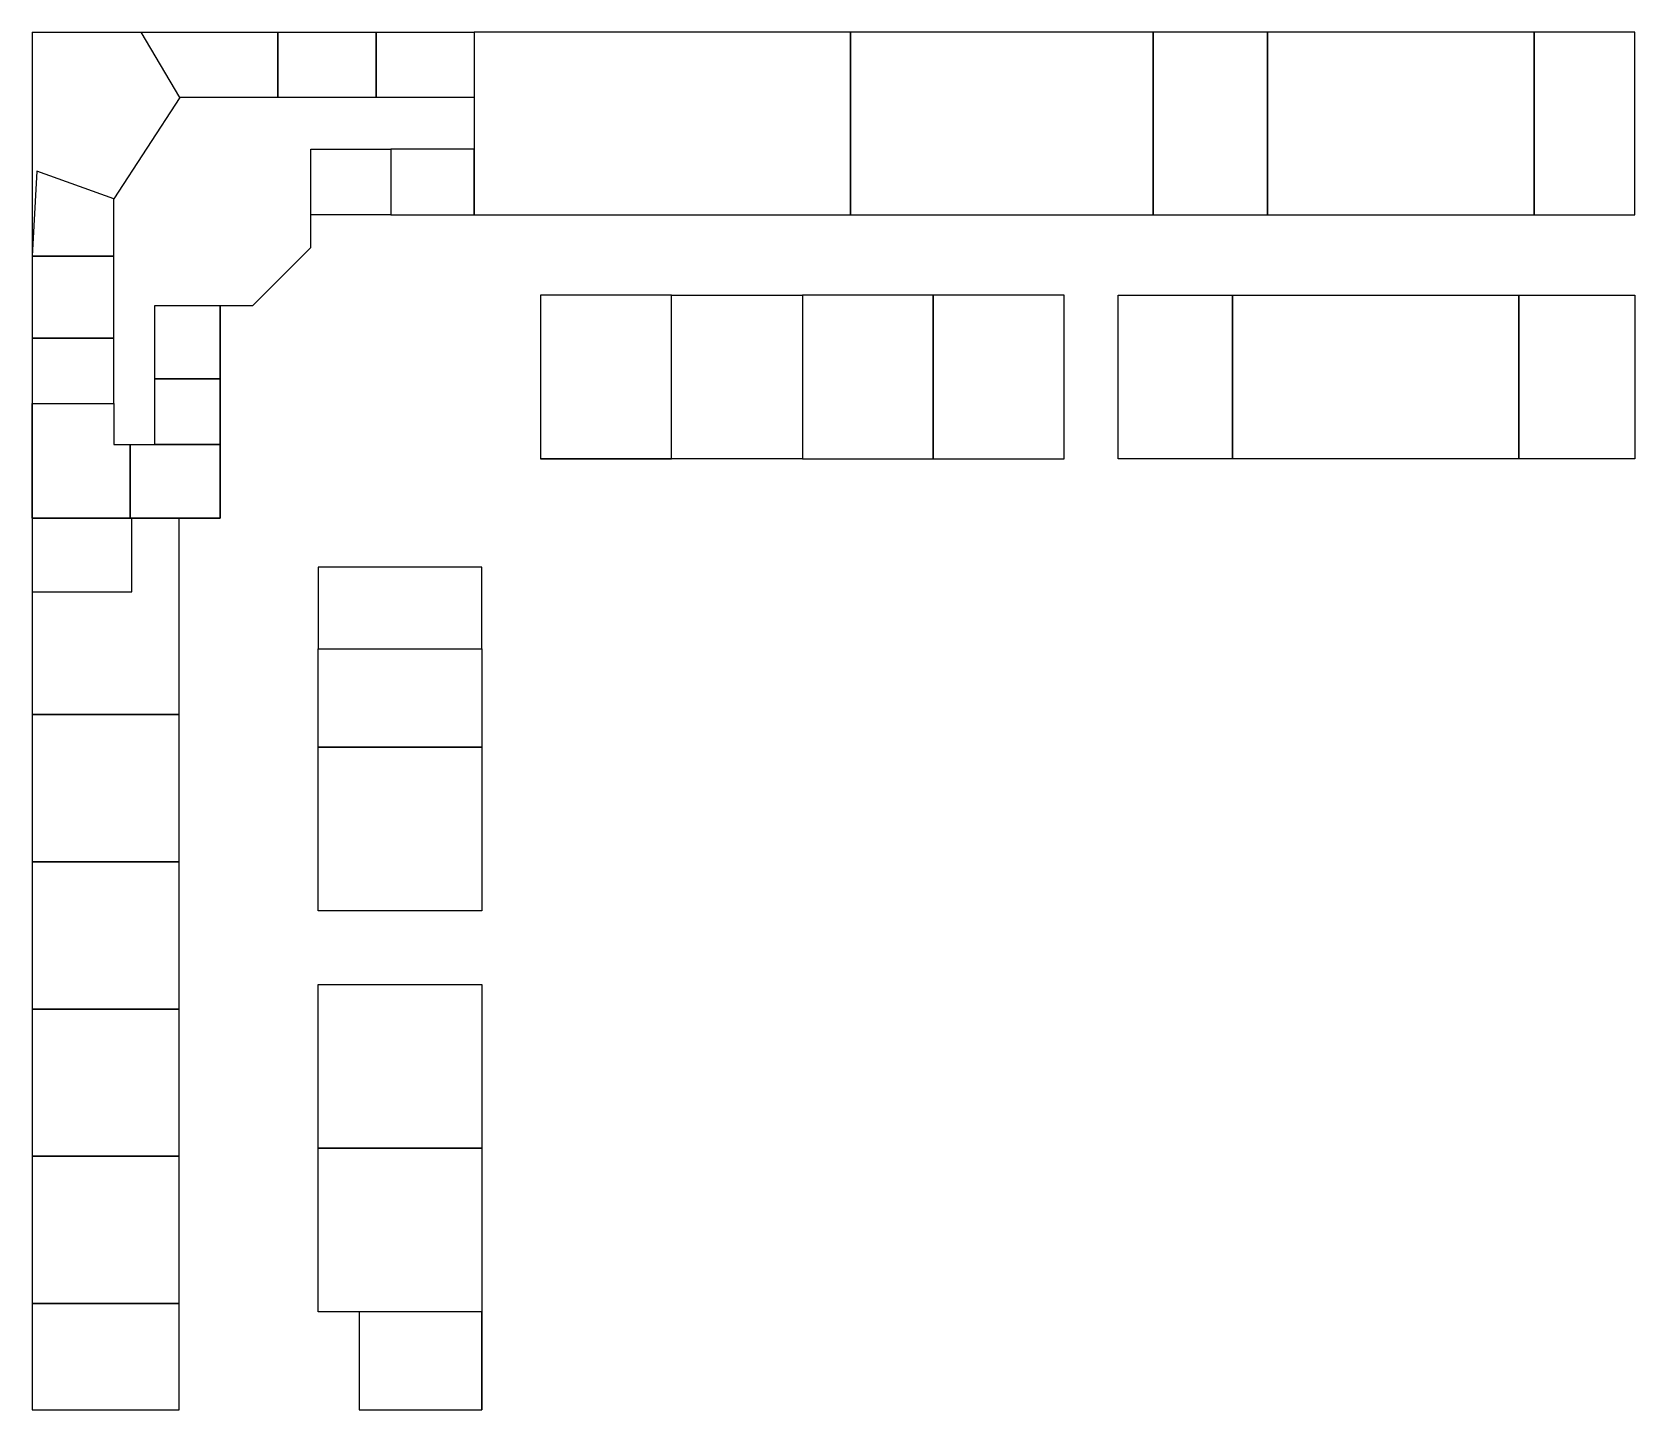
# Model space of a CAD drawing. Header units: millimetres. Extents: x 1891 to 11691, y -2982 to 5438.
import ezdxf

# ---------------------------------------------------------------- set-up
doc = ezdxf.new("R2010")
doc.units = ezdxf.units.MM
for name, color, linetype in [("Boy's Washroom", 141, 'Continuous'), ('ClassRooms', 10, 'Continuous'), ('Day Care', 51, 'Continuous'), ('Faculty Offices', 150, 'Continuous'), ('Girls Common Room', 230, 'Continuous'), ('Girls Washroom', 211, 'Continuous'), ('Labs', 90, 'Continuous'), ('Offices', 30, 'Continuous'), ('Stairs', 26, 'Continuous')]:
    doc.layers.add(name, color=color, linetype=linetype)

msp = doc.modelspace()

# ---------------------------------------------------------------- linework, layer by layer
at = {"layer": "Boy's Washroom"}
for p, q in [((8745, 5437.6), (8745, 4321.1)), ((9445, 5437.6), (8745, 5437.6)), ((9445, 4321.1), (9445, 5437.6)), ((8745, 4321.1), (9445, 4321.1))]:
    msp.add_line(p, q, dxfattribs=at)
at = {"layer": 'ClassRooms'}
for p, q in [((6895, 5437.6), (6895, 4321.1)), ((8745, 5437.6), (6895, 5437.6)), ((8745, 4321.1), (8745, 5437.6)), ((6895, 4321.1), (8745, 4321.1)), ((7401, 3829.1), (6601, 3829.1)), ((6601, 3829.1), (6601, 2829.1)), ((7401, 2829.1), (7401, 3829.1)), ((8201, 3829.1), (7401, 3829.1)), ((7401, 3829.1), (7401, 2829.1)), ((8201, 2829.1), (8201, 3829.1)), ((8531.5, 3829.1), (11691.5, 3829.1)), ((8531.5, 2829.1), (8531.5, 3829.1)), ((8531.5, 3829.1), (9231.5, 3829.1)), ((9231.5, 3829.1), (9231.5, 2829.1)), ((6601, 2829.1), (7401, 2829.1)), ((7401, 2829.1), (8201, 2829.1)), ((9231.5, 2829.1), (8531.5, 2829.1)), ((3641.5, 1067.6), (3641.5, 1667.6)), ((3641.5, 1667.6), (4641.5, 1667.6)), ((4641.5, 1667.6), (4641.5, 1067.6)), ((2791.5, 1267.6), (1891.5, 1267.6)), ((1891.5, 1267.6), (1891.5, 367.6)), ((2791.5, 367.6), (2791.5, 1267.6)), ((3641.5, 67.6), (3641.5, 1067.6)), ((3641.5, 1067.6), (4641.5, 1067.6)), ((4641.5, 1067.6), (3641.5, 1067.6)), ((4641.5, 1067.6), (4641.5, 67.6)), ((2791.5, 367.6), (1891.5, 367.6)), ((1891.5, 367.6), (1891.5, -532.4)), ((1891.5, 367.6), (2791.5, 367.6)), ((2791.5, -532.4), (2791.5, 367.6)), ((4641.5, 67.6), (3641.5, 67.6)), ((3641.5, -1382.4), (3641.5, -382.4)), ((3641.5, -382.4), (4641.5, -382.4)), ((4641.5, -382.4), (4641.5, -1382.4)), ((2791.5, -532.4), (1891.5, -532.4)), ((1891.5, -532.4), (1891.5, -1432.4)), ((1891.5, -532.4), (2791.5, -532.4)), ((2791.5, -1432.4), (2791.5, -532.4)), ((2791.5, -1432.4), (1891.5, -1432.4)), ((1891.5, -1432.4), (1891.5, -2332.4)), ((1891.5, -1432.4), (2791.5, -1432.4)), ((2791.5, -2332.4), (2791.5, -1432.4)), ((3641.5, -2382.4), (3641.5, -1382.4)), ((3641.5, -1382.4), (4641.5, -1382.4)), ((4641.5, -1382.4), (3641.5, -1382.4)), ((4641.5, -1382.4), (4641.5, -1382.4)), ((4641.5, -1382.4), (4641.5, -2382.4)), ((1891.5, -2332.4), (2791.5, -2332.4)), ((4641.5, -2382.4), (3641.5, -2382.4))]:
    msp.add_line(p, q, dxfattribs=at)
at = {"layer": 'Day Care'}
for p, q in [((2791.5, -2332.4), (1891.5, -2332.4)), ((1891.5, -2332.4), (1891.5, -2982.4)), ((2791.5, -2982.4), (2791.5, -2332.4)), ((1891.5, -2982.4), (2791.5, -2982.4))]:
    msp.add_line(p, q, dxfattribs=at)
at = {"layer": 'Faculty Offices'}
for p, q in [((1891.5, 5437.6), (1891.5, 5437.6)), ((1891.5, 5437.6), (1891.5, 2467.6)), ((1891.5, 5437.6), (4595, 5437.6)), ((2795, 5037.6), (2558.6, 5437.6)), ((2558.6, 5437.6), (3395, 5437.6)), ((3395, 5037.6), (3395, 5437.6)), ((3395, 5437.6), (3995, 5437.6)), ((3395, 5437.6), (3395, 5037.6)), ((3995, 5037.6), (3995, 5437.6)), ((3995, 5437.6), (4595, 5437.6)), ((3995, 5437.6), (3995, 5037.6)), ((4595, 5437.6), (4595, 5037.6)), ((4595, 5437.6), (4595, 5037.6)), ((2795, 5037.6), (2391.5, 4417.6)), ((3395, 5037.6), (2795, 5037.6)), ((2795, 5037.6), (2795, 5037.6)), ((3995, 5037.6), (3395, 5037.6)), ((4595, 5037.6), (3995, 5037.6)), ((3595, 4321.1), (3595, 4721.1)), ((3595, 4721.1), (4085, 4721.1)), ((4085, 4721.1), (4085, 4321.1)), ((4085, 4721.1), (4085, 4321.1)), ((4595, 4721.1), (4085, 4721.1)), ((4085, 4721.1), (4085, 4321.1)), ((4595, 4321.1), (4595, 4721.1)), ((1921.6, 4588.6), (1891.5, 4067.6)), ((2391.5, 4417.6), (1921.6, 4588.6)), ((1921.6, 4588.6), (1921.6, 4588.6)), ((2391.5, 4067.6), (2391.5, 4417.6)), ((3595, 4121.1), (3595, 4321.1)), ((4085, 4321.1), (3595, 4321.1)), ((4085, 4321.1), (4595, 4321.1)), ((3241.5, 3767.6), (3595, 4121.1)), ((2391.5, 4067.6), (1891.5, 4067.6)), ((1891.5, 4067.6), (1891.5, 3567.6)), ((1891.5, 4067.6), (2391.5, 4067.6)), ((2391.5, 3567.6), (2391.5, 4067.6)), ((2641.5, 3317.6), (2641.5, 3767.6)), ((2641.5, 3767.6), (3041.5, 3767.6)), ((3041.5, 2467.6), (3041.5, 3767.6)), ((3041.5, 3767.6), (3041.5, 3767.6)), ((3041.5, 3767.6), (3241.5, 3767.6)), ((3041.5, 3767.6), (3041.5, 3317.6)), ((2391.5, 3567.6), (1891.5, 3567.6)), ((1891.5, 3567.6), (1891.5, 3167.6)), ((1891.5, 3567.6), (2391.5, 3567.6)), ((2391.5, 3167.6), (2391.5, 3567.6)), ((2641.5, 2917.6), (2641.5, 3317.6)), ((2641.5, 3317.6), (3041.5, 3317.6)), ((3041.5, 3317.6), (2641.5, 3317.6)), ((3041.5, 3317.6), (3041.5, 2917.6)), ((1891.5, 2467.6), (1891.5, 3167.6)), ((1891.5, 3167.6), (2391.5, 3167.6)), ((1891.5, 3167.6), (2391.5, 3167.6)), ((2391.5, 3167.6), (2391.5, 2917.6)), ((2391.5, 2917.6), (2491.5, 2917.6)), ((2491.5, 2467.6), (2491.5, 2917.6)), ((2491.5, 2917.6), (3041.5, 2917.6)), ((2491.5, 2917.6), (2491.5, 2467.6)), ((2491.5, 2917.6), (2491.5, 2917.6)), ((3041.5, 2917.6), (2641.5, 2917.6)), ((3041.5, 2917.6), (3041.5, 2467.6)), ((1891.5, 2467.6), (3041.5, 2467.6)), ((2491.5, 2467.6), (1891.5, 2467.6)), ((3041.5, 2467.6), (2491.5, 2467.6))]:
    msp.add_line(p, q, dxfattribs=at)
at = {"layer": 'Girls Common Room'}
for p, q in [((2791.5, 2467.6), (1891.5, 2467.6)), ((1891.5, 2467.6), (1891.5, 1267.6)), ((2791.5, 1267.6), (2791.5, 2467.6)), ((1891.5, 1267.6), (2791.5, 1267.6))]:
    msp.add_line(p, q, dxfattribs=at)
at = {"layer": 'Girls Washroom'}
for p, q in [((1891.5, 2467.6), (1891.5, 2017.6)), ((2501.5, 2467.6), (1891.5, 2467.6)), ((2501.5, 2017.6), (2501.5, 2467.6)), ((1891.5, 2017.6), (2501.5, 2017.6))]:
    msp.add_line(p, q, dxfattribs=at)
at = {"layer": 'Labs'}
for p, q in [((4595, 5437.6), (4595, 4321.1)), ((6895, 5437.6), (4595, 5437.6)), ((6895, 4321.1), (6895, 5437.6)), ((11075, 5437.6), (9445, 5437.6)), ((9445, 5437.6), (9445, 4321.1)), ((11075, 4321.1), (11075, 5437.6)), ((4595, 4321.1), (6895, 4321.1)), ((9445, 4321.1), (11075, 4321.1)), ((9231.5, 2829.1), (9231.5, 3829.1)), ((9231.5, 3829.1), (10981.5, 3829.1)), ((10981.5, 3829.1), (10981.5, 2829.1)), ((10981.5, 2829.1), (9231.5, 2829.1))]:
    msp.add_line(p, q, dxfattribs=at)
at = {"layer": 'Offices'}
for p, q in [((11075, 5437.6), (11075, 4321.1)), ((11691.5, 5437.6), (11075, 5437.6)), ((11691.5, 4321.1), (11691.5, 5437.6)), ((11075, 4321.1), (11691.5, 4321.1)), ((5801, 3829.1), (5001, 3829.1)), ((5001, 3829.1), (5001, 2829.1)), ((5801, 2829.1), (5801, 3829.1)), ((5801, 3829.1), (6601, 3829.1)), ((5801, 2829.1), (5801, 3829.1)), ((6601, 3829.1), (6601, 2829.1)), ((10981.5, 2829.1), (10981.5, 3829.1)), ((10981.5, 3829.1), (11691.5, 3829.1)), ((11691.5, 3829.1), (11691.5, 2829.1)), ((5801, 2829.1), (5001, 2829.1)), ((5001, 2829.1), (5801, 2829.1)), ((6601, 2829.1), (5801, 2829.1)), ((11691.5, 2829.1), (10981.5, 2829.1)), ((4641.5, -2382.4), (3891.5, -2382.4)), ((3891.5, -2382.4), (3891.5, -2982.4)), ((4641.5, -2382.4), (4641.5, -2982.4)), ((4641.5, -2982.4), (4641.5, -2382.4)), ((3891.5, -2982.4), (4641.5, -2982.4))]:
    msp.add_line(p, q, dxfattribs=at)
at = {"layer": 'Stairs'}
for p, q in [((4641.5, 2167.6), (3641.5, 2167.6)), ((3641.5, 2167.6), (3641.5, 1667.6)), ((4641.5, 1667.6), (4641.5, 2167.6)), ((3641.5, 1667.6), (4641.5, 1667.6))]:
    msp.add_line(p, q, dxfattribs=at)

doc.saveas('drawing.dxf')
